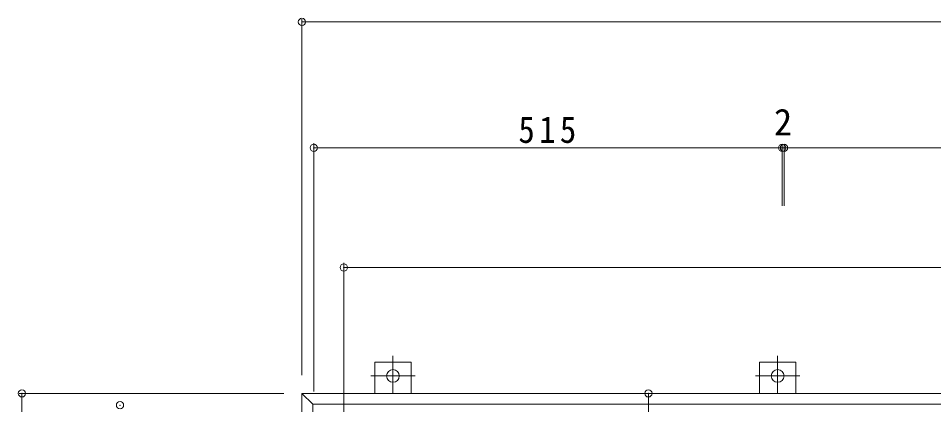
# Model space of a CAD drawing. Units: millimetres at full size, sheet at 1:10. Extents: x -2620 to 2397, y -1959 to 1379.
# Drawn here: x -2489 to -1482, y 923 to 1348 of the extents above; entities that cross this region are included whole.
import ezdxf
from ezdxf.enums import TextEntityAlignment as Align

# ---------------------------------------------------------------- set-up
doc = ezdxf.new("R2010")
doc.units = ezdxf.units.MM
doc.header["$LTSCALE"] = 10
doc.header["$PDMODE"] = 32
doc.header["$PDSIZE"] = 8
doc.linetypes.add('CHAIN1', pattern=[8, 5, -1, 1, -1])
for name, color, linetype, lineweight in [('0-3_建具', 2, 'Continuous', 9), ('0-E', 3, 'Continuous', 9), ('0-F', 7, 'Continuous', 9)]:
    doc.layers.add(name, color=color, linetype=linetype, lineweight=lineweight)
doc.styles.add('ＭＳ ゴシック', font='')
doc.styles.get('ＭＳ ゴシック').set_extended_font_data('MS Gothic')

msp = doc.modelspace()

# ---------------------------------------------------------------- linework, layer by layer
at = {"layer": '0-3_建具'}
for p, q in [((-2176.7, 935.38), (-2164.7, 923.38)), ((-2176.7, 935.38), (-84.7, 935.38)), ((-2176.7, 343.38), (-2176.7, 935.38)), ((-2164.7, 923.38), (-96.7, 923.38)), ((-2164.7, 355.38), (-2164.7, 923.38))]:
    msp.add_line(p, q, dxfattribs=at)
at = {"layer": '0-E', "linetype": 'CHAIN1'}
for p, q in [((-2076.7, 976.55), (-2076.7, 935.38)), ((-1653.7, 976.55), (-1653.7, 935.38)), ((-2052.32, 954.58), (-2101.08, 954.58)), ((-1678.08, 954.58), (-1629.32, 954.58))]:
    msp.add_line(p, q, dxfattribs=at)
at = {"layer": '0-E'}
for p, q in [((-2096.7, 969.58), (-2056.7, 969.58)), ((-2096.7, 969.58), (-2096.7, 935.38)), ((-2056.7, 969.58), (-2056.7, 935.38)), ((-1633.7, 969.58), (-1673.7, 969.58)), ((-1673.7, 969.58), (-1673.7, 935.38)), ((-1633.7, 969.58), (-1633.7, 935.38))]:
    msp.add_line(p, q, dxfattribs=at)
for centre in [(-2076.7, 954.58), (-1653.7, 954.58)]:
    msp.add_circle(centre, 7, dxfattribs=at)
at = {"layer": '0-F'}
for p, q in [((-2176.7, 1347.22), (-2176.7, 955.38)), ((-2176.7, 1344.22), (-84.7, 1344.22)), ((-2163.7, 937.38), (-2163.7, 1210.6)), ((-1648.7, 1208.6), (-1648.7, 1141.69)), ((-1646.7, 1208.6), (-1646.7, 1141.69)), ((-2163.7, 1205.6), (-1648.7, 1205.6)), ((-1648.7, 1205.6), (-1646.7, 1205.6)), ((-1646.7, 1205.6), (-1131.7, 1205.6)), ((-2130.7, 904.38), (-2130.7, 1078.92)), ((-2130.7, 1073.92), (-130.7, 1073.92)), ((-2487.52, 935.38), (-2196.7, 935.38)), ((-2484.52, 343.38), (-2484.52, 935.38)), ((-1795.81, 935.38), (-1795.81, 835.38))]:
    msp.add_line(p, q, dxfattribs=at)
for p in [(-2176.7, 1344.22), (-2163.7, 1205.6), (-1648.7, 1205.6), (-1646.7, 1205.6), (-2130.7, 1073.92), (-2484.52, 935.38), (-1795.81, 935.38), (-2376.7, 922.38)]:
    msp.add_point(p, dxfattribs=at)

# ---------------------------------------------------------------- texts
at = {"layer": '0-F', "color": 2, "style": 'ＭＳ ゴシック'}
msp.add_text('2', height=29.33, dxfattribs=at).set_placement((-1657.7, 1210.6), align=Align.BOTTOM_LEFT)
at = {"layer": '0-F', "color": 2, "insert": (-1938.7, 1210.6), "char_height": 29.33, "attachment_point": 7, "style": 'ＭＳ ゴシック'}
msp.add_mtext('\\T1.27;\\W0.9;515', dxfattribs=at)

doc.saveas('drawing.dxf')
